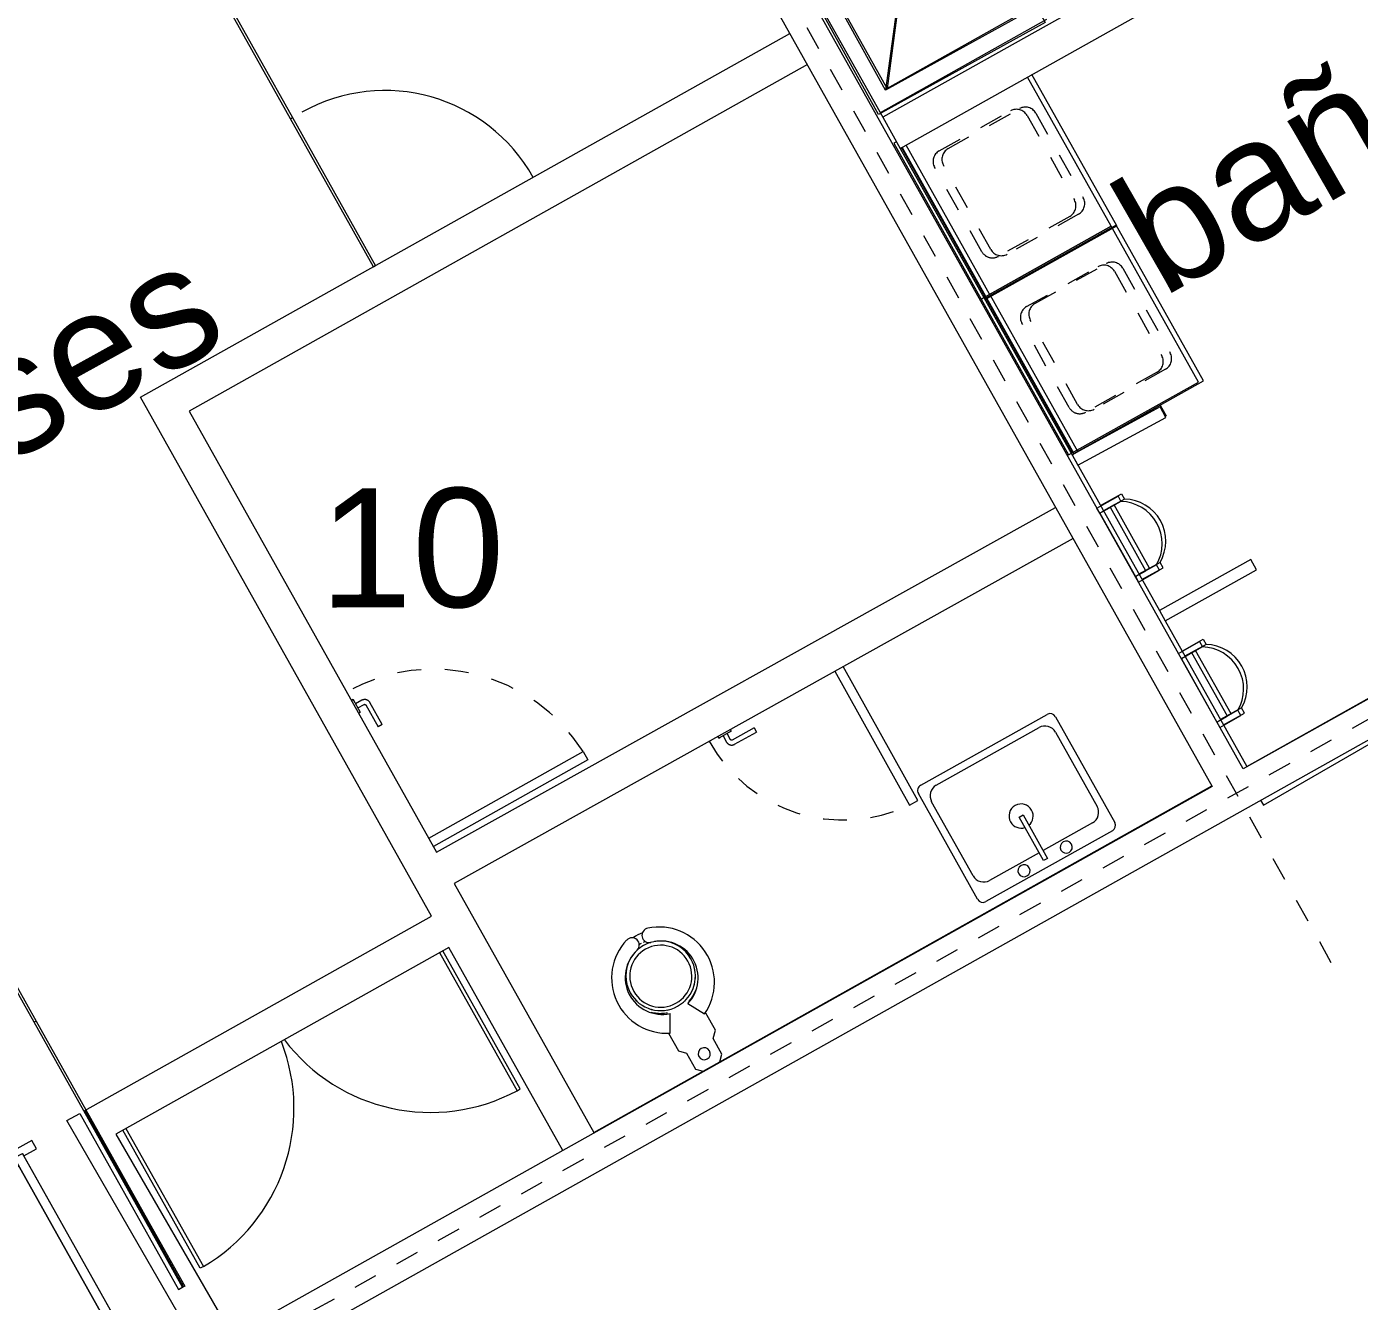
# Model space of a CAD drawing. Header units: metres. Extents: x -10 to 246, y 16 to 113.
# Drawn here: x 43.03 to 48.63, y 73.39 to 78.74 of the extents above; entities that cross this region are included whole.
import ezdxf

# ---------------------------------------------------------------- set-up
doc = ezdxf.new("R2010")
doc.units = ezdxf.units.M
for name, pattern in [('Dash dot dot', [0.020637, 0.00635, -0.004763, 0, -0.004763, 0, -0.004763]), ('LineaDiscontinua-1_5mm', [0.003, 0.0015, -0.0015]), ('LíneaDeRejilla', [0.021, 0.012, -0.003, 0.003, -0.003])]:
    doc.linetypes.add(name, pattern=pattern)
for name, color, linetype, lineweight in [('A-DETL-3', 151, 'Continuous', 5), ('A-GENM', 13, 'Continuous', 5), ('A-MUEB', 31, 'Continuous', 5), ('A-MURO', 113, 'Continuous', 9), ('A-PUER', 31, 'Continuous', 5), ('A-PUER-MARC', 31, 'Continuous', 5), ('A-TEXT-NOTA', 2, 'Continuous', 5), ('A-VENT-CORT', 52, 'Continuous', 5), ('A-WALL', 113, 'Continuous', 18), ('H-HID-APAR', 6, 'Continuous', 5), ('Q-CASE', 31, 'Dash dot dot', 5), ('S-REJI', 1, 'Continuous', 5)]:
    doc.layers.add(name, color=color, linetype=linetype, lineweight=lineweight)
doc.styles.add('Arial_3', font='Arial.ttf', dxfattribs={"height": 0.5})

# ---------------------------------------------------------------- blocks, each defined once
blk = doc.blocks.new('M_Vanity Counter Top w Square Sink Hole - 600mm Depth-V21-Nivel 2')
at = {"layer": 'A-MUEB'}
for p, q in [((-0.5187, 0), (-1.2687, 0)), ((-1.2687, 0), (-1.2687, -0.625)), ((-0.5187, -0.625), (-0.5187, 0)), ((-1.2687, -0.0191), (-0.5187, -0.0191)), ((-1.2687, -0.625), (-0.5187, -0.625))]:
    blk.add_line(p, q, dxfattribs=at)
at = {"layer": 'Q-CASE'}
for p, q in [((-1.1477, -0.5092), (-1.1477, -0.1658)), ((-1.0969, -0.115), (-0.6905, -0.115)), ((-0.6397, -0.1658), (-0.6397, -0.5092)), ((-0.6905, -0.56), (-1.0969, -0.56))]:
    blk.add_line(p, q, dxfattribs=at)
for centre, start, end in [((-1.0969, -0.1658), 90, 180), ((-0.6905, -0.1658), 360, 90), ((-1.0969, -0.5092), 180, 270), ((-0.6905, -0.5092), 270, 360)]:
    blk.add_arc(centre, 0.0508, start, end, dxfattribs=at)
blk = doc.blocks.new('M_Vanity Counter Top w Square Sink Hole - 600mm Depth-V22-Nivel 2')
at = {"layer": 'A-MUEB'}
for p, q in [((-0.5406, 0), (-1.2687, 0)), ((-1.2687, 0), (-1.2687, -0.625)), ((-1.2687, -0.0191), (-0.5406, -0.0191)), ((-1.2687, -0.625), (-0.5406, -0.625))]:
    blk.add_line(p, q, dxfattribs=at)
at = {"layer": 'Q-CASE'}
for p, q in [((-1.1477, -0.5092), (-1.1477, -0.1658)), ((-1.0969, -0.115), (-0.6905, -0.115)), ((-0.6397, -0.1658), (-0.6397, -0.5092)), ((-0.6905, -0.56), (-1.0969, -0.56))]:
    blk.add_line(p, q, dxfattribs=at)
for centre, start, end in [((-1.0969, -0.1658), 90, 180), ((-0.6905, -0.1658), 360, 90), ((-1.0969, -0.5092), 180, 270), ((-0.6905, -0.5092), 270, 360)]:
    blk.add_arc(centre, 0.0508, start, end, dxfattribs=at)
blk = doc.blocks.new('M_Urinal-2D - M_Urinal-2D-1521189-Nivel 2')
at = {"layer": 'H-HID-APAR'}
for p, q in [((-0.2869, 0.075), (-0.2869, 0.1766)), ((-0.2869, 0.1766), (-0.2615, 0.1766)), ((-0.2615, 0.1766), (-0.2615, 0.075)), ((0.0692, 0.1766), (0.0433, 0.1766)), ((0.0433, 0.1766), (0.0433, 0.075)), ((0.0692, 0.075), (0.0692, 0.1766)), ((0.0433, 0.1258), (-0.2615, 0.1258)), ((-0.2615, 0.1258), (-0.2615, 0.075)), ((0.0433, 0.075), (0.0433, 0.1258))]:
    blk.add_line(p, q, dxfattribs=at)
blk.add_arc((-0.1091, 0.0862), 0.1772, 30.6701, 149.3299, dxfattribs=at)
blk = doc.blocks.new('M_Shower Stall-2D - M_Shower Stall-2D 80_100-1592938-Nivel 2')
at = {"layer": 'H-HID-APAR'}
for p, q in [((0.075, 0.925), (0.3711, 0.5289)), ((0.075, 0.075), (0.075, 0.925)), ((0.075, 0.925), (0.305, 0.925)), ((0.42, 0.925), (0.725, 0.925)), ((0.725, 0.925), (0.4289, 0.5289)), ((0.725, 0.925), (0.725, 0.075)), ((0.3724, 0.4724), (0.075, 0.075)), ((0.4276, 0.4724), (0.725, 0.075)), ((0.725, 0.075), (0.075, 0.075)), ((0.8, 0), (0, 0))]:
    blk.add_line(p, q, dxfattribs=at)
for start, end in [(360, 180), (180, 360)]:
    blk.add_arc((0.4, 0.5), 0.04, start, end, dxfattribs=at)
blk = doc.blocks.new('M_Door-Curtain-Wall-Single-Glass - M_Door-Curtain-Wall-Single-Glass-1594221-Nivel 2')
at = {"layer": 'A-PUER'}
blk.add_arc((0.3565, 0.0508), 0.7131, 90.01, 180, dxfattribs=at)
blk = doc.blocks.new('Panel de sistema - Vidrio-10-1619758-Nivel 2')
at = {"layer": 'A-VENT-CORT'}
for p, q in [((-0.3565, 0.005), (0.3565, 0.005)), ((-0.3565, 0.005), (-0.3565, -0.005)), ((0.3565, 0.005), (0.3565, -0.005)), ((0.3565, -0.005), (-0.3565, -0.005))]:
    blk.add_line(p, q, dxfattribs=at)
blk = doc.blocks.new('Panel de sistema - Vidrio-10-1619759-Nivel 2')
at = {"layer": 'A-VENT-CORT'}
for p, q in [((-0.6435, 0.005), (0.6435, 0.005)), ((-0.6435, 0.005), (-0.6435, -0.005)), ((0.6435, 0.005), (0.6435, -0.005)), ((0.6435, -0.005), (-0.6435, -0.005))]:
    blk.add_line(p, q, dxfattribs=at)
blk = doc.blocks.new('Panel de sistema - Vidrio-10-1619761-Nivel 2')
at = {"layer": 'A-VENT-CORT'}
for p, q in [((-0.6, 0.005), (0.6, 0.005)), ((-0.6, 0.005), (-0.6, -0.005)), ((0.6, 0.005), (0.6, -0.005)), ((0.6, -0.005), (-0.6, -0.005))]:
    blk.add_line(p, q, dxfattribs=at)
blk = doc.blocks.new('Panel de sistema - Vidrio-10-1619755-Nivel 2')
at = {"layer": 'A-VENT-CORT'}
for p, q in [((-0.5, 0.005), (0.5, 0.005)), ((-0.5, 0.005), (-0.5, -0.005)), ((0.5, 0.005), (0.5, -0.005)), ((0.5, -0.005), (-0.5, -0.005))]:
    blk.add_line(p, q, dxfattribs=at)
blk = doc.blocks.new('Puerta-Batiente-ConDilataciones - 800x2200-4 Dilataciones-1041456-Nivel 2')
at = {"layer": 'A-PUER'}
for p, q in [((-0.372, -0.819), (-0.372, -0.075)), ((-0.332, -0.075), (-0.332, -0.819)), ((-0.332, -0.819), (-0.372, -0.819))]:
    blk.add_line(p, q, dxfattribs=at)
at = {"layer": 'A-PUER', "linetype": 'LineaDiscontinua-1_5mm'}
blk.add_arc((-0.372, -0.075), 0.744, 273.0819, 0, dxfattribs=at)
blk = doc.blocks.new('Manija-Horizontal-SinCerradura - 120-1041475-Nivel 2')
at = {"layer": 'A-PUER'}
for p, q in [((0.27, 0.063), (0.165, 0.063)), ((0.27, 0.063), (0.27, 0.043)), ((0.12, 0.008), (0.12, 0)), ((0.12, 0.008), (0.18, 0.008)), ((0.124, 0.008), (0.12, 0.008)), ((0.14, 0.038), (0.14, 0.008)), ((0.16, 0.008), (0.16, 0.038)), ((0.165, 0.043), (0.27, 0.043)), ((0.18, 0.008), (0.176, 0.008)), ((0.18, 0), (0.18, 0.008))]:
    blk.add_line(p, q, dxfattribs=at)
at = {"layer": 'A-PUER', "flags": 128}
for points in [[(0.165, 0.063), (0.164, 0.063), (0.163, 0.0629), (0.162, 0.0628), (0.161, 0.0627), (0.16, 0.0625), (0.1591, 0.0623), (0.1581, 0.062), (0.1571, 0.0617), (0.1562, 0.0614), (0.1553, 0.061), (0.1544, 0.0606), (0.1535, 0.0602), (0.1526, 0.0597), (0.1517, 0.0592), (0.1509, 0.0586), (0.1501, 0.0581), (0.1493, 0.0574), (0.1485, 0.0568), (0.1478, 0.0561), (0.1471, 0.0554), (0.1464, 0.0547), (0.1457, 0.0539), (0.1451, 0.0531), (0.1445, 0.0523), (0.144, 0.0515), (0.1434, 0.0507), (0.143, 0.0498), (0.1425, 0.0489), (0.1421, 0.048), (0.1417, 0.0471), (0.1414, 0.0461), (0.141, 0.0452), (0.1408, 0.0442), (0.1406, 0.0432), (0.1404, 0.0422), (0.1402, 0.0413), (0.1401, 0.0403), (0.14, 0.0393), (0.14, 0.0383), (0.14, 0.038)], [(0.16, 0.038), (0.16, 0.0382), (0.16, 0.0384), (0.16, 0.0386), (0.1601, 0.0388), (0.1601, 0.039), (0.1601, 0.0392), (0.1602, 0.0394), (0.1603, 0.0396), (0.1603, 0.0398), (0.1604, 0.0399), (0.1605, 0.0401), (0.1606, 0.0403), (0.1607, 0.0405), (0.1608, 0.0407), (0.1609, 0.0408), (0.161, 0.041), (0.1611, 0.0411), (0.1612, 0.0413), (0.1614, 0.0414), (0.1615, 0.0416), (0.1617, 0.0417), (0.1618, 0.0419), (0.162, 0.042), (0.1621, 0.0421), (0.1623, 0.0422), (0.1625, 0.0423), (0.1626, 0.0424), (0.1628, 0.0425), (0.163, 0.0426), (0.1632, 0.0427), (0.1634, 0.0427), (0.1636, 0.0428), (0.1638, 0.0428), (0.164, 0.0429), (0.1642, 0.0429), (0.1643, 0.043), (0.1645, 0.043), (0.1647, 0.043), (0.1649, 0.043), (0.165, 0.043)]]:
    blk.add_lwpolyline(points, dxfattribs=at)
blk = doc.blocks.new('M_Water Closet - Flush Valve - Floor Mounted - Private - Flushing Greater than 6_1 Lpf-1594235-Nivel 2')
at = {"layer": 'H-HID-APAR'}
for p, q in [((0.0063, 0.5968), (0.0127, 0.5964)), ((-0.0825, 0.2088), (-0.0429, 0.281)), ((0.0429, 0.281), (0.0826, 0.2088)), ((-0.0889, 0.2127), (-0.0889, 0.127)), ((0.0889, 0.127), (0.0889, 0.2096)), ((-0.0889, 0.127), (-0.0635, 0.1016)), ((0.0635, 0.1016), (0.0889, 0.127)), ((-0.0635, 0.1016), (-0.0635, 0.0254)), ((0.0635, 0.0254), (0.0635, 0.1016)), ((-0.0635, 0.0254), (-0.0404, 0.0023)), ((0.0404, 0.0023), (0.0635, 0.0254))]:
    blk.add_line(p, q, dxfattribs=at)
at = {"layer": 'H-HID-APAR', "flags": 128}
for points in [[(-0.0142, 0.5962), (-0.0089, 0.5967), (-0.0025, 0.5969)], [(-0.0508, 0.2877), (-0.0568, 0.2899), (-0.0627, 0.2923), (-0.0684, 0.2949), (-0.0741, 0.2978), (-0.0797, 0.3008), (-0.0851, 0.3041), (-0.0904, 0.3076), (-0.0955, 0.3114), (-0.1005, 0.3153), (-0.1054, 0.3194), (-0.11, 0.3237)], [(0.1113, 0.3249), (0.1072, 0.3211), (0.1025, 0.3169), (0.0975, 0.3129), (0.0924, 0.3091), (0.0872, 0.3055), (0.0818, 0.3021), (0.0763, 0.299), (0.0707, 0.296), (0.065, 0.2933), (0.0591, 0.2908), (0.0532, 0.2886), (0.0508, 0.2877)]]:
    blk.add_lwpolyline(points, dxfattribs=at)
at = {"layer": 'H-HID-APAR'}
for centre, radius, start, end in [((0.0187, 0.4177), 0.2322, 107.4259, 244.1391), ((-0.0416, 0.61), 0.0307, 287.4259, 107.4259), ((0, 0.4382), 0.1968, 83.5978, 96.4022), ((0.0416, 0.61), 0.0307, 72.5741, 252.5741), ((-0.0187, 0.4177), 0.2322, 295.8609, 72.5741), ((0.0024, 0.4294), 0.1552, 102.9633, 253.0367), ((0, 0.4382), 0.146, 121.6416, 180), ((0, 0.4366), 0.1302, 90, 270), ((0, 0.4382), 0.146, 108.8409, 119.3851), ((0, 0.4382), 0.1461, 75.8551, 104.1449), ((0, 0.4366), 0.1302, 270, 90), ((-0.0024, 0.4294), 0.1552, 286.9633, 77.0367), ((0, 0.4382), 0.1461, 60.6149, 71.1591), ((0, 0.4382), 0.1461, 0, 58.3584), ((0, 0.4382), 0.146, 180, 0), ((0, 0.4382), 0.1461, 194.0293, 198.5581), ((0, 0.4382), 0.1461, 341.4419, 345.9707), ((0, 0.4382), 0.146, 208.0989, 213.4085), ((0, 0.4382), 0.146, 222.246, 227.7315), ((0, 0.4382), 0.1461, 312.2685, 317.754), ((0, 0.4382), 0.1461, 326.5915, 331.9011), ((0, 0.4382), 0.146, 236.5665, 241.8811), ((0, 0.4382), 0.146, 251.4212, 255.9571), ((0, 0.4382), 0.1461, 284.0429, 288.5788), ((0, 0.4382), 0.1461, 298.1189, 303.4335), ((0, 0.0635), 0.0254, 360, 180), ((0, 0.0635), 0.0254, 180, 360)]:
    blk.add_arc(centre, radius, start, end, dxfattribs=at)
blk = doc.blocks.new('M_Sink-Single-2D - 660 x 560mm-1585322-Nivel 2')
at = {"layer": 'H-HID-APAR'}
for p, q in [((0.0017, -0.6496), (0.0017, -0.1404)), ((0.0017, -0.6496), (0.0017, -0.1404)), ((0.0271, -0.115), (0.6363, -0.115)), ((0.0271, -0.115), (0.6363, -0.115)), ((0.3222, -0.1468), (0.3412, -0.1468)), ((0.3222, -0.3563), (0.3222, -0.1468)), ((0.3412, -0.1468), (0.3412, -0.3563)), ((0.6617, -0.1404), (0.6617, -0.6496)), ((0.6617, -0.1404), (0.6617, -0.6496)), ((0.0842, -0.1849), (0.3222, -0.1849)), ((0.3412, -0.1849), (0.5791, -0.1849)), ((0.0334, -0.5925), (0.0334, -0.2357)), ((0.6299, -0.2357), (0.6299, -0.5925)), ((0.3412, -0.3563), (0.3222, -0.3563)), ((0.5791, -0.6433), (0.0842, -0.6433)), ((0.6363, -0.675), (0.0271, -0.675)), ((0.6363, -0.675), (0.0271, -0.675))]:
    blk.add_line(p, q, dxfattribs=at)
for centre, radius, start, end in [((0.0271, -0.1404), 0.0254, 90, 180), ((0.0271, -0.1404), 0.0254, 90, 180), ((0.2301, -0.15), 0.0254, 360, 180), ((0.2301, -0.15), 0.0254, 180, 0), ((0.4333, -0.15), 0.0254, 0, 180), ((0.4333, -0.15), 0.0254, 180, 0), ((0.6363, -0.1404), 0.0254, 0, 90), ((0.6363, -0.1404), 0.0254, 0, 90), ((0.0842, -0.2357), 0.0508, 90, 180), ((0.5791, -0.2357), 0.0508, 360, 90), ((0.3317, -0.3563), 0.0508, 100.8069, 180), ((0.3317, -0.3563), 0.0508, 360, 79.1931), ((0.3317, -0.3563), 0.0508, 180, 0), ((0.0842, -0.5925), 0.0508, 180, 270), ((0.5791, -0.5925), 0.0508, 270, 0), ((0.0271, -0.6496), 0.0254, 180, 270), ((0.0271, -0.6496), 0.0254, 180, 270), ((0.6363, -0.6496), 0.0254, 270, 0), ((0.6363, -0.6496), 0.0254, 270, 0)]:
    blk.add_arc(centre, radius, start, end, dxfattribs=at)
blk = doc.blocks.new('Puerta-Batiente-HojaLisa - 700x2200-1508701-Nivel 2')
at = {"layer": 'A-PUER'}
for p, q in [((-0.282, 0.719), (-0.322, 0.719)), ((-0.322, 0.719), (-0.322, 0.075)), ((-0.282, 0.075), (-0.282, 0.719))]:
    blk.add_line(p, q, dxfattribs=at)
at = {"layer": 'A-PUER', "linetype": 'LineaDiscontinua-1_5mm'}
blk.add_arc((-0.322, 0.075), 0.644, 0, 86.439, dxfattribs=at)
blk = doc.blocks.new('Manija-Horizontal-SinCerradura - 120-1041476-Nivel 2')
at = {"layer": 'A-PUER'}
for p, q in [((0.12, 0), (0.12, -0.008)), ((0.18, -0.008), (0.18, 0)), ((0.12, -0.008), (0.124, -0.008)), ((0.18, -0.008), (0.12, -0.008)), ((0.14, -0.008), (0.14, -0.038)), ((0.16, -0.038), (0.16, -0.008)), ((0.27, -0.043), (0.165, -0.043)), ((0.176, -0.008), (0.18, -0.008)), ((0.27, -0.043), (0.27, -0.063)), ((0.165, -0.063), (0.27, -0.063))]:
    blk.add_line(p, q, dxfattribs=at)
at = {"layer": 'A-PUER', "flags": 128}
for points in [[(0.14, -0.038), (0.14, -0.039), (0.1401, -0.04), (0.1402, -0.041), (0.1403, -0.042), (0.1405, -0.043), (0.1407, -0.0439), (0.141, -0.0449), (0.1413, -0.0459), (0.1416, -0.0468), (0.142, -0.0477), (0.1424, -0.0486), (0.1428, -0.0495), (0.1433, -0.0504), (0.1438, -0.0513), (0.1444, -0.0521), (0.1449, -0.0529), (0.1456, -0.0537), (0.1462, -0.0545), (0.1469, -0.0552), (0.1476, -0.0559), (0.1483, -0.0566), (0.1491, -0.0573), (0.1499, -0.0579), (0.1507, -0.0585), (0.1515, -0.059), (0.1523, -0.0596), (0.1532, -0.06), (0.1541, -0.0605), (0.155, -0.0609), (0.1559, -0.0613), (0.1569, -0.0616), (0.1578, -0.062), (0.1588, -0.0622), (0.1598, -0.0624), (0.1608, -0.0626), (0.1617, -0.0628), (0.1627, -0.0629), (0.1637, -0.063), (0.1647, -0.063), (0.165, -0.063)], [(0.165, -0.043), (0.1648, -0.043), (0.1646, -0.043), (0.1644, -0.043), (0.1642, -0.0429), (0.164, -0.0429), (0.1638, -0.0429), (0.1636, -0.0428), (0.1634, -0.0427), (0.1632, -0.0427), (0.1631, -0.0426), (0.1629, -0.0425), (0.1627, -0.0424), (0.1625, -0.0423), (0.1623, -0.0422), (0.1622, -0.0421), (0.162, -0.042), (0.1619, -0.0419), (0.1617, -0.0418), (0.1616, -0.0416), (0.1614, -0.0415), (0.1613, -0.0413), (0.1611, -0.0412), (0.161, -0.041), (0.1609, -0.0409), (0.1608, -0.0407), (0.1607, -0.0405), (0.1606, -0.0404), (0.1605, -0.0402), (0.1604, -0.04), (0.1603, -0.0398), (0.1603, -0.0396), (0.1602, -0.0394), (0.1602, -0.0392), (0.1601, -0.039), (0.1601, -0.0388), (0.16, -0.0387), (0.16, -0.0385), (0.16, -0.0383), (0.16, -0.0381), (0.16, -0.038)]]:
    blk.add_lwpolyline(points, dxfattribs=at)
blk = doc.blocks.new('Panel de sistema - Vidrio-10-1619763-Nivel 2')
at = {"layer": 'A-VENT-CORT'}
for p, q in [((-0.1379, 0.005), (0.1379, 0.005)), ((-0.1379, 0.005), (-0.1379, -0.005)), ((0.1379, 0.005), (0.1379, -0.005)), ((0.1379, -0.005), (-0.1379, -0.005))]:
    blk.add_line(p, q, dxfattribs=at)
blk = doc.blocks.new('PuertaVentana-Batiente-2Cuerpos-ConDivisionHorizontal - 1600x2000 - Division 80-1640205-Nivel 2')
at = {"layer": 'A-PUER'}
for p, q in [((-0.755, 0.74), (-0.77, 0.74)), ((-0.77, 0.74), (-0.77, 0.075)), ((-0.755, 0.075), (-0.755, 0.74)), ((0.755, 0.075), (0.755, 0.74)), ((0.755, 0.74), (0.77, 0.74)), ((0.77, 0.74), (0.77, 0.075))]:
    blk.add_line(p, q, dxfattribs=at)
for centre, start, end in [((-0.77, -0.03), 7.8774, 88.8838), ((0.77, -0.03), 91.1162, 172.1226)]:
    blk.add_arc(centre, 0.77, start, end, dxfattribs=at)
blk = doc.blocks.new('Puerta-Batiente-ConDilataciones - 900x2200-3 Dilataciones-1189421-Nivel 2')
at = {"layer": 'A-GENM'}
for p, q in [((0.422, -0.035), (-0.422, -0.035)), ((0.41, -0.035), (-0.41, -0.035)), ((0.41, -0.035), (-0.41, -0.035)), ((-0.422, -0.075), (0.422, -0.075)), ((-0.422, -0.075), (0.422, -0.075)), ((-0.422, -0.075), (0.422, -0.075))]:
    blk.add_line(p, q, dxfattribs=at)
at = {"layer": 'A-PUER'}
for p, q in [((-0.422, -0.919), (-0.422, -0.075)), ((-0.422, -0.075), (-0.382, -0.075)), ((-0.382, -0.075), (-0.382, -0.919)), ((-0.382, -0.919), (-0.422, -0.919))]:
    blk.add_line(p, q, dxfattribs=at)
at = {"layer": 'A-PUER', "linetype": 'LineaDiscontinua-1_5mm'}
blk.add_arc((-0.422, -0.075), 0.844, 272.7165, 0, dxfattribs=at)
at = {"layer": 'A-PUER-MARC', "lineweight": 9}
for p, q in [((-0.41, 0.025), (-0.45, 0.025)), ((-0.45, 0.025), (-0.45, -0.075)), ((-0.41, -0.035), (-0.41, 0.025)), ((0.45, 0.025), (0.41, 0.025)), ((0.41, 0.025), (0.41, -0.035)), ((0.45, -0.075), (0.45, 0.025)), ((-0.422, -0.075), (-0.422, -0.035)), ((-0.422, -0.035), (-0.41, -0.035)), ((0.41, -0.035), (0.422, -0.035)), ((0.422, -0.035), (0.422, -0.075)), ((-0.45, -0.075), (-0.422, -0.075)), ((0.422, -0.075), (0.45, -0.075))]:
    blk.add_line(p, q, dxfattribs=at)
blk = doc.blocks.new('M_Shower Stall-2D - M_Shower Stall-2D 80_100-V95-Nivel 2')
at = {"layer": 'H-HID-APAR'}
for p, q in [((0, 0), (0, 0.9947)), ((0.2342, 1), (0.7782, 1)), ((0.8, 0.9982), (0.8, 0)), ((0.075, 0.925), (0.3711, 0.5289)), ((0.075, 0.075), (0.075, 0.925)), ((0.075, 0.925), (0.725, 0.925)), ((0.725, 0.925), (0.4289, 0.5289)), ((0.725, 0.925), (0.725, 0.075)), ((0.3724, 0.4724), (0.075, 0.075)), ((0.4276, 0.4724), (0.725, 0.075)), ((0.725, 0.075), (0.075, 0.075)), ((0.8, 0), (0, 0))]:
    blk.add_line(p, q, dxfattribs=at)
for start, end in [(360, 180), (180, 360)]:
    blk.add_arc((0.4, 0.5), 0.04, start, end, dxfattribs=at)
blk = doc.blocks.new('M_Vanity Counter Top w Square Sink Hole - 600mm Depth-1607492-Nivel 2')
at = {"layer": 'A-MUEB'}
for p, q in [((-0.5187, 0), (-1.2687, 0)), ((-1.2687, 0), (-1.2687, -0.625)), ((-0.5187, -0.0131), (-0.5187, 0)), ((-1.2687, -0.0191), (-0.5501, -0.0191)), ((-1.2687, -0.625), (-0.5506, -0.625))]:
    blk.add_line(p, q, dxfattribs=at)
at = {"layer": 'Q-CASE'}
for p, q in [((-1.0969, -0.1), (-0.6905, -0.1)), ((-1.1477, -0.4942), (-1.1477, -0.1508)), ((-0.6397, -0.1508), (-0.6397, -0.4942)), ((-0.6905, -0.545), (-1.0969, -0.545))]:
    blk.add_line(p, q, dxfattribs=at)
for centre, start, end in [((-1.0969, -0.1508), 90, 180), ((-0.6905, -0.1508), 360, 90), ((-1.0969, -0.4942), 180, 270), ((-0.6905, -0.4942), 270, 360)]:
    blk.add_arc(centre, 0.0508, start, end, dxfattribs=at)
blk = doc.blocks.new('M_Vanity Counter Top w Square Sink Hole - 600mm Depth-V104-Nivel 2')
at = {"layer": 'A-MUEB'}
for p, q in [((-0.5187, 0), (-1.2687, 0)), ((-1.2687, 0), (-1.2687, -0.625)), ((-0.5187, -0.625), (-0.5187, 0)), ((-1.2687, -0.0191), (-0.5187, -0.0191)), ((-1.2687, -0.625), (-0.5187, -0.625))]:
    blk.add_line(p, q, dxfattribs=at)
at = {"layer": 'Q-CASE'}
for p, q in [((-1.0969, -0.1), (-0.6905, -0.1)), ((-1.1477, -0.4942), (-1.1477, -0.1508)), ((-0.6397, -0.1508), (-0.6397, -0.4942)), ((-0.6905, -0.545), (-1.0969, -0.545))]:
    blk.add_line(p, q, dxfattribs=at)
for centre, start, end in [((-1.0969, -0.1508), 90, 180), ((-0.6905, -0.1508), 360, 90), ((-1.0969, -0.4942), 180, 270), ((-0.6905, -0.4942), 270, 360)]:
    blk.add_arc(centre, 0.0508, start, end, dxfattribs=at)
blk = doc.blocks.new('M_Urinal-2D - M_Urinal-2D-V105-Nivel 2')
at = {"layer": 'H-HID-APAR'}
for p, q in [((-0.2869, 0.075), (-0.2869, 0.1766)), ((-0.2869, 0.1766), (-0.2615, 0.1766)), ((-0.2615, 0.1766), (-0.2615, 0.075)), ((0.0692, 0.1766), (0.0433, 0.1766)), ((0.0433, 0.1766), (0.0433, 0.075)), ((0.0692, 0.075), (0.0692, 0.1766)), ((0.0433, 0.1258), (-0.2615, 0.1258)), ((-0.2615, 0.1258), (-0.2615, 0.075)), ((0.0433, 0.075), (0.0433, 0.1258)), ((-0.2615, 0.075), (-0.2869, 0.075)), ((-0.2615, 0.075), (0.0433, 0.075)), ((0.0433, 0.075), (0.0692, 0.075))]:
    blk.add_line(p, q, dxfattribs=at)
blk.add_arc((-0.1091, 0.0862), 0.1772, 30.6701, 149.3299, dxfattribs=at)

msp = doc.modelspace()

# ---------------------------------------------------------------- linework, layer by layer
at = {"layer": 'A-DETL-3'}
for p, q in [((48.2224, 75.4756), (49.8237, 76.4001)), ((48.2109, 75.4961), (48.2224, 75.4756)), ((42.9277, 74.0822), (43.4038, 73.2328)), ((43.4038, 73.2328), (42.9277, 74.0822))]:
    msp.add_line(p, q, dxfattribs=at)
at = {"layer": 'A-MURO'}
for p, q in [((46.1286, 79.2483), (46.6244, 78.3639)), ((43.5083, 77.1877), (46.2343, 78.7157)), ((46.3076, 78.5849), (43.7125, 77.1302)), ((46.6977, 78.2331), (47.7857, 76.2922)), ((44.7297, 75.0088), (43.5083, 77.1877)), ((43.7125, 77.1302), (44.7511, 75.2773)), ((47.419, 76.9464), (47.7897, 77.1542)), ((47.7897, 77.1542), (47.8141, 77.1106)), ((47.8141, 77.1106), (47.8098, 77.1082)), ((44.7511, 75.2773), (47.3498, 76.7255)), ((48.1524, 75.6379), (49.9229, 76.6304)), ((47.4232, 76.5947), (44.8245, 75.1464)), ((47.8101, 76.2485), (48.1524, 75.6379)), ((45.4105, 74.101), (48.0057, 75.5557)), ((44.8245, 75.1464), (45.4105, 74.101)), ((43.2742, 74.1929), (44.7297, 75.0088)), ((44.803, 74.8779), (43.4045, 74.0939)), ((45.2808, 74.0256), (44.803, 74.8779)), ((43.1986, 74.1505), (43.2524, 74.1807)), ((43.761, 73.1764), (43.1986, 74.1505)), ((43.2524, 74.1807), (43.667, 73.4411)), ((43.6888, 73.4533), (43.2742, 74.1929)), ((43.4045, 74.0939), (43.8919, 73.2497)), ((43.667, 73.4411), (43.6888, 73.4533))]:
    msp.add_line(p, q, dxfattribs=at)
at = {"layer": 'A-WALL'}
for p, q in [((44.474, 81.856), (48.0068, 75.5536)), ((48.1376, 75.627), (46.1127, 79.2394)), ((48.0724, 79.1756), (46.6244, 78.3639)), ((46.6977, 78.2331), (48.2766, 79.1181)), ((46.6244, 78.3639), (46.6977, 78.2331)), ((43.5878, 72.9046), (51.4108, 77.2898)), ((47.7887, 77.1471), (47.4196, 76.9467)), ((47.8125, 77.1031), (47.7887, 77.1471)), ((47.4434, 76.9028), (47.8125, 77.1031)), ((47.4196, 76.9467), (47.4434, 76.9028)), ((49.924, 76.6283), (48.1376, 75.627)), ((48.1695, 76.5073), (47.7857, 76.2922)), ((48.1939, 76.4637), (48.1695, 76.5073)), ((47.8101, 76.2485), (48.1939, 76.4637)), ((47.7857, 76.2922), (47.8101, 76.2485)), ((48.0068, 75.5536), (43.6453, 73.1088))]:
    msp.add_line(p, q, dxfattribs=at)
at = {"layer": 'S-REJI', "linetype": 'LíneaDeRejilla'}
for p, q in [((48.5077, 74.8134), (45.4516, 80.2653)), ((50.4265, 76.824), (2.5374, 49.98))]:
    msp.add_line(p, q, dxfattribs=at)

# ---------------------------------------------------------------- block references
at = {"layer": 'A-MUEB'}
for name, p, rotation in [('M_Vanity Counter Top w Square Sink Hole - 600mm Depth-1607492-Nivel 2', (46.4171, 78.707), 119.2725903057556), ('M_Vanity Counter Top w Square Sink Hole - 600mm Depth-V22-Nivel 2', (46.4411, 78.709), 119.2725903057568), ('M_Vanity Counter Top w Square Sink Hole - 600mm Depth-V104-Nivel 2', (46.7838, 78.0527), 119.2725903057556), ('M_Vanity Counter Top w Square Sink Hole - 600mm Depth-V21-Nivel 2', (46.8059, 78.0582), 119.2725903057568)]:
    msp.add_blockref(name, p, dxfattribs=dict(at, rotation=rotation))
at = {"layer": 'A-PUER'}
for name, p, rotation in [('M_Door-Curtain-Wall-Single-Glass - M_Door-Curtain-Wall-Single-Glass-1594221-Nivel 2', (44.3158, 78.049), 299.2633305903556), ('Puerta-Batiente-ConDilataciones - 800x2200-4 Dilataciones-1041456-Nivel 2', (44.49, 75.5897), 119.2725903057649), ('Puerta-Batiente-HojaLisa - 700x2200-1508701-Nivel 2', (46.1402, 75.9655), 209.1310668386515), ('Manija-Horizontal-SinCerradura - 120-1041475-Nivel 2', (44.3354, 76.0189), 299.2725903057648), ('Manija-Horizontal-SinCerradura - 120-1041476-Nivel 2', (45.8273, 75.7053), 29.13106683865167), ('PuertaVentana-Batiente-2Cuerpos-ConDivisionHorizontal - 1600x2000 - Division 80-1640205-Nivel 2', (44.0685, 74.5522), 209.2725903057576), ('Puerta-Batiente-ConDilataciones - 900x2200-3 Dilataciones-1189421-Nivel 2', (43.2492, 73.662), 299.2725903057571)]:
    msp.add_blockref(name, p, dxfattribs=dict(at, rotation=rotation))
at = {"layer": 'A-VENT-CORT'}
for name, p, rotation in [('Panel de sistema - Vidrio-10-1619759-Nivel 2', (43.8269, 78.9214), 119.2633305903556), ('Panel de sistema - Vidrio-10-1619758-Nivel 2', (44.3158, 78.049), 119.2633305903556), ('Panel de sistema - Vidrio-10-1619761-Nivel 2', (42.7716, 75.0895), 299.2725903057611), ('Panel de sistema - Vidrio-10-1619755-Nivel 2', (43.3095, 74.13), 299.2725903057611), ('Panel de sistema - Vidrio-10-1619763-Nivel 2', (43.6214, 73.5736), 299.2725903057611)]:
    msp.add_blockref(name, p, dxfattribs=dict(at, rotation=rotation))
at = {"layer": 'H-HID-APAR'}
for name, p, rotation in [('M_Shower Stall-2D - M_Shower Stall-2D 80_100-V95-Nivel 2', (46.6058, 78.3755), 28.88107663154331), ('M_Shower Stall-2D - M_Shower Stall-2D 80_100-1592938-Nivel 2', (46.6137, 78.383), 29.27214483770348), ('M_Urinal-2D - M_Urinal-2D-V105-Nivel 2', (47.5983, 76.4358), 299.2725903057569), ('M_Urinal-2D - M_Urinal-2D-1521189-Nivel 2', (47.6134, 76.4461), 299.2725903057569), ('M_Urinal-2D - M_Urinal-2D-1521189-Nivel 2', (47.9557, 75.8355), 299.2725903057569), ('M_Urinal-2D - M_Urinal-2D-V105-Nivel 2', (47.9405, 75.8251), 299.2725903057569), ('M_Sink-Single-2D - 660 x 560mm-1585322-Nivel 2', (47.6686, 75.2808), 209.2725903057652), ('M_Water Closet - Flush Valve - Floor Mounted - Private - Flushing Greater than 6_1 Lpf-1594235-Nivel 2', (45.9059, 74.376), 29.27259030576507)]:
    msp.add_blockref(name, p, dxfattribs=dict(at, rotation=rotation))

# ---------------------------------------------------------------- texts
at = {"layer": 'A-TEXT-NOTA', "color": 7, "char_height": 0.5, "attachment_point": 1, "style": 'Arial_3'}
for s, insert, width, rotation in [('baños', (47.5492, 78.0371), 2.364978, 29.8465), ('ambiente pedagogico niños 37 a 60 meses', (32.0002, 71.4117), 16.554847, 28.9833), ('10', (44.2585, 76.8049), 0.962025, 0.18)]:
    msp.add_mtext(s, dxfattribs=dict(at, insert=insert, width=width, rotation=rotation))

doc.saveas('drawing.dxf')
